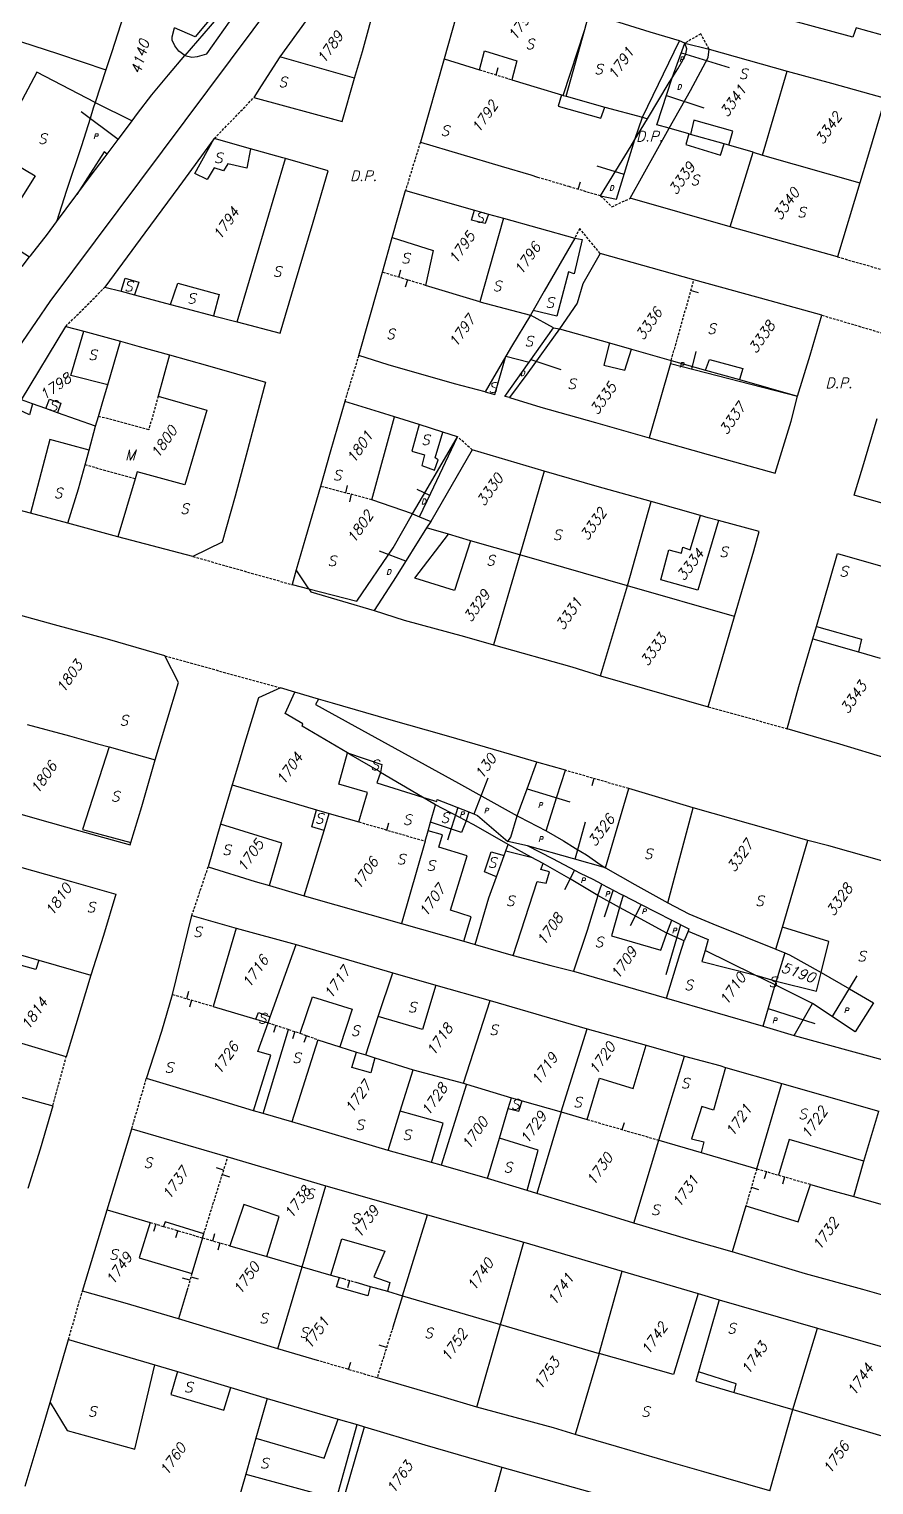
# Model space of a CAD drawing. Extents: x -334462 to -332769, y -29481 to -26664.
# Drawn here: x -333717.1 to -333633.7, y -28616.8 to -28473 of the extents above; entities that cross this region are included whole.
import ezdxf
from ezdxf.enums import TextEntityAlignment as Align

# ---------------------------------------------------------------- set-up
doc = ezdxf.new("R2010")
doc.units = 0
doc.header["$MEASUREMENT"] = 0
doc.linetypes.add('HIDDEN', pattern=[0.375, 0.25, -0.125])
for name, color, linetype in [('17', 7, 'CONTINUOUS'), ('18', 7, 'CONTINUOUS'), ('DP$DIVIDING$LINE', 7, 'CONTINUOUS'), ('EASEMENT$BOUNDA$', 7, 'CONTINUOUS'), ('ENC$$ST$$A$$TEXT', 7, 'CONTINUOUS'), ('ENCRO$$AREA$TEXT', 7, 'CONTINUOUS'), ('ENCROACHED$WALL', 7, 'CONTINUOUS'), ('MAP$SHEET$BOUND$', 7, 'CONTINUOUS'), ('PARCEL$BOUNDARY', 7, 'CONTINUOUS'), ('PARCEL$NUMBER', 7, 'CONTINUOUS'), ('STRUC$$FOOTPRINT', 7, 'CONTINUOUS')]:
    doc.layers.add(name, color=color, linetype=linetype)
doc.styles.add('ITALICT', font='ITALICT', dxfattribs={"height": 0.2})

msp = doc.modelspace()

# ---------------------------------------------------------------- linework, layer by layer
at = {"layer": '17', "color": 1, "linetype": 'Continuous'}
for p, q in [((-333671.01, -28477.55), (-333670.79, -28476.83)), ((-333681.79, -28552.14), (-333681.58, -28551.42)), ((-333658.54, -28581.73), (-333658.33, -28581.01)), ((-333642.52, -28586.4), (-333642.73, -28587.12)), ((-333645.8, -28587.42), (-333645.09, -28587.63)), ((-333702.44, -28591.7), (-333702.65, -28592.42)), ((-333685.57, -28605.43), (-333685.35, -28604.71))]:
    msp.add_line(p, q, dxfattribs=at)
at = {"layer": '17', "color": 5, "linetype": 'Continuous'}
for p, q in [((-333680.62, -28497.53), (-333680.4, -28496.82)), ((-333679.75, -28497.8), (-333679.97, -28498.52)), ((-333651.76, -28498.85), (-333651.04, -28499.06)), ((-333685.84, -28518.84), (-333685.66, -28518.12)), ((-333685.3, -28518.98), (-333685.49, -28519.71)), ((-333701.55, -28568.79), (-333701.34, -28568.07)), ((-333701.07, -28568.93), (-333701.28, -28569.65)), ((-333697.9, -28585.74), (-333698.61, -28585.51)), ((-333698.03, -28586.17), (-333697.32, -28586.39)), ((-333698.98, -28592.71), (-333698.78, -28591.99)), ((-333698.28, -28592.91), (-333698.49, -28593.63)), ((-333701.23, -28596.61), (-333701.95, -28596.4)), ((-333701.13, -28596.27), (-333700.41, -28596.48)), ((-333681.83, -28603.24), (-333682.54, -28603.02))]:
    msp.add_line(p, q, dxfattribs=at)
at = {"layer": '18', "color": 2, "linetype": 'Continuous'}
msp.add_line((-333662.89, -28488.84), (-333662.68, -28488.12), dxfattribs=at)
at = {"layer": '18', "color": 1, "linetype": 'Continuous'}
for p, q in [((-333661.34, -28547.06), (-333661.55, -28547.78)), ((-333692.76, -28571.42), (-333692.99, -28572.13)), ((-333690.86, -28572.04), (-333691.1, -28572.76)), ((-333689.73, -28572.44), (-333689.98, -28573.14)), ((-333644.32, -28585.88), (-333644.53, -28586.6)), ((-333704.61, -28591.06), (-333704.82, -28591.78)), ((-333685.46, -28596.63), (-333685.66, -28597.35))]:
    msp.add_line(p, q, dxfattribs=at)
at = {"layer": 'DP$DIVIDING$LINE', "color": 30, "linetype": 'HIDDEN'}
for p, q in [((-333698.83, -28483.85), (-333694.91, -28479.79)), ((-333678.48, -28484.19), (-333679.95, -28488.97)), ((-333637.28, -28495.53), (-333629.47, -28497.77)), ((-333713.48, -28502.4), (-333709.62, -28498.51)), ((-333638.84, -28501.29), (-333631.17, -28503.56)), ((-333684.57, -28505.28), (-333685.95, -28509.81)), ((-333673.35, -28514.59), (-333674.82, -28513.29)), ((-333700.95, -28525.12), (-333691.15, -28527.9)), ((-333703.72, -28534.92), (-333692.29, -28538.11)), ((-333650.05, -28539.96), (-333642.26, -28542.13)), ((-333701.04, -28560.59), (-333699.42, -28555.77)), ((-333714.78, -28579.37), (-333713.45, -28574.54)), ((-333706.98, -28581.64), (-333705.53, -28576.69)), ((-333713.22, -28602.46), (-333711.85, -28597.68))]:
    msp.add_line(p, q, dxfattribs=at)
for points in [[(-333649.97, -28475), (-333650.79, -28473.5), (-333652.36, -28474.42)], [(-333660.68, -28489.49), (-333659.58, -28490.58), (-333657.76, -28489.74)], [(-333660.72, -28495.2), (-333662.75, -28492.73), (-333663.24, -28493.69)]]:
    msp.add_lwpolyline(points, dxfattribs=at)
at = {"layer": 'EASEMENT$BOUNDA$', "color": 3, "linetype": 'HIDDEN'}
msp.add_line((-333706.65, -28517.45), (-333711.59, -28516.08), dxfattribs=at)
msp.add_lwpolyline([(-333704.36, -28509.28), (-333705.3, -28512.6), (-333710.26, -28511.28)], dxfattribs=at)
at = {"layer": 'ENC$$ST$$A$$TEXT', "color": 1, "linetype": 'Continuous'}
for p, q in [((-333652.7, -28475.36), (-333647.99, -28476.81)), ((-333654.19, -28479.6), (-333650.49, -28480.82)), ((-333708.31, -28483.93), (-333711.97, -28481.2)), ((-333658.37, -28487.38), (-333661.02, -28486.56)), ((-333651.68, -28506.61), (-333651.24, -28504.89)), ((-333667.56, -28505.67), (-333664.6, -28506.65)), ((-333679.91, -28525.59), (-333682.52, -28524.58)), ((-333674.78, -28549.92), (-333675.79, -28553.14)), ((-333659.46, -28558.05), (-333660.34, -28560.75)), ((-333652.79, -28561.49), (-333654.24, -28566.45)), ((-333637.78, -28570.56), (-333635.35, -28566.54)), ((-333644.14, -28569.75), (-333639.55, -28571.24))]:
    msp.add_line(p, q, dxfattribs=at)
at = {"layer": 'ENCRO$$AREA$TEXT', "color": 5, "linetype": 'Continuous'}
for p, q in [((-333677.56, -28519.11), (-333678.81, -28518.52)), ((-333673.18, -28550.55), (-333671.77, -28546.99)), ((-333667.95, -28548.08), (-333663.73, -28549.37)), ((-333663.19, -28555.02), (-333662.16, -28551.34)), ((-333663.26, -28556.11), (-333664.26, -28558.03)), ((-333656.68, -28559.49), (-333657.76, -28561.59))]:
    msp.add_line(p, q, dxfattribs=at)
at = {"layer": 'ENCROACHED$WALL', "color": 5, "linetype": 'Continuous'}
for p, q in [((-333688.55, -28539.22), (-333690.87, -28538.51)), ((-333667.9, -28553.7), (-333669.85, -28553.28))]:
    msp.add_line(p, q, dxfattribs=at)
for points in [[(-333701.72, -28475.65), (-333701.05, -28475.81), (-333700.48, -28475.73), (-333699.57, -28475.47), (-333695.65, -28469.92), (-333690.6, -28462.75)], [(-333678.55, -28521.21), (-333677.45, -28518.87), (-333674.82, -28513.29)], [(-333668.91, -28550.75), (-333667.95, -28548.08), (-333666.99, -28545.42)], [(-333673.68, -28550.35), (-333673.12, -28550.58), (-333672.84, -28550.69), (-333669.85, -28553.28)], [(-333669.85, -28553.28), (-333669.56, -28552.84), (-333668.91, -28550.75)], [(-333660.2, -28555.86), (-333663.47, -28554.94), (-333667.9, -28553.7)], [(-333660.56, -28557.48), (-333661.42, -28557.03), (-333662.66, -28556.42), (-333663.15, -28556.17), (-333665.41, -28554.98), (-333667.9, -28553.7)], [(-333658.47, -28558.56), (-333656.74, -28559.46), (-333653.66, -28561.04)]]:
    msp.add_lwpolyline(points, dxfattribs=at)
at = {"layer": 'MAP$SHEET$BOUND$', "color": 6, "linetype": 'Continuous'}
msp.add_lwpolyline([(-333761.59, -28570.27), (-333751.45, -28555.11), (-333740.7, -28537.48), (-333715.03, -28499.92), (-333686.12, -28461.22), (-333669.68, -28442.41)], dxfattribs=at)
at = {"layer": 'PARCEL$BOUNDARY', "color": 7, "linetype": 'Continuous'}
for p, q in [((-333689.77, -28472.18), (-333692.36, -28475.76)), ((-333662.25, -28473.08), (-333661.83, -28471.45)), ((-333664.09, -28479.67), (-333662.25, -28473.08)), ((-333652.36, -28474.42), (-333652.9, -28474.18)), ((-333649.97, -28475), (-333642.28, -28477.19)), ((-333676.13, -28475.98), (-333678.48, -28484.19)), ((-333676.13, -28475.98), (-333672.63, -28477.05)), ((-333709.52, -28477.05), (-333710.58, -28480.28)), ((-333644.7, -28485.48), (-333642.28, -28477.19)), ((-333664.53, -28479.54), (-333664.38, -28479.58)), ((-333664.38, -28479.58), (-333664.09, -28479.67)), ((-333664.09, -28479.67), (-333660.27, -28480.73)), ((-333660.27, -28480.73), (-333656.54, -28481.74)), ((-333657.29, -28483.92), (-333656.05, -28481.88)), ((-333656.54, -28481.74), (-333656.05, -28481.88)), ((-333657.76, -28489.74), (-333653.91, -28482.83)), ((-333651.97, -28483.38), (-333653.91, -28482.83)), ((-333651.8, -28483.43), (-333651.97, -28483.38)), ((-333648.48, -28484.38), (-333651.8, -28483.43)), ((-333695.24, -28484.85), (-333698.83, -28483.85)), ((-333648.04, -28484.5), (-333648.48, -28484.38)), ((-333645.62, -28485.19), (-333648.04, -28484.5)), ((-333647.88, -28492.56), (-333645.62, -28485.19)), ((-333645.62, -28485.19), (-333644.7, -28485.48)), ((-333644.7, -28485.48), (-333635.08, -28488.23)), ((-333681.26, -28493.61), (-333679.95, -28488.97)), ((-333679.95, -28488.97), (-333673.13, -28490.9)), ((-333635.08, -28488.23), (-333637.28, -28495.53)), ((-333673.13, -28490.9), (-333671.75, -28491.3)), ((-333647.88, -28492.56), (-333657.76, -28489.74)), ((-333670.26, -28491.72), (-333672.6, -28499.96)), ((-333671.75, -28491.3), (-333670.26, -28491.72)), ((-333670.26, -28491.72), (-333663.24, -28493.69)), ((-333682.22, -28497.05), (-333681.26, -28493.61)), ((-333637.28, -28495.53), (-333647.88, -28492.56)), ((-333651.47, -28497.8), (-333660.72, -28495.2)), ((-333717.8, -28496.47), (-333717.07, -28495.54)), ((-333709.62, -28498.51), (-333708.03, -28498.93)), ((-333708.03, -28498.93), (-333706.7, -28499.29)), ((-333706.7, -28499.29), (-333703.16, -28500.23)), ((-333672.6, -28499.96), (-333677.97, -28498.34)), ((-333672.6, -28499.96), (-333667.6, -28501.27)), ((-333667.35, -28500.83), (-333667.6, -28501.27)), ((-333717.86, -28509.66), (-333713.48, -28502.4)), ((-333713.48, -28502.4), (-333711.71, -28502.88)), ((-333698.89, -28501.34), (-333696.56, -28501.95)), ((-333711.71, -28502.88), (-333708.07, -28503.87)), ((-333709.35, -28508.17), (-333708.07, -28503.87)), ((-333664.73, -28502.62), (-333659.81, -28504.02)), ((-333670.03, -28505.35), (-333672.08, -28508.87)), ((-333659.81, -28504.02), (-333657.64, -28504.64)), ((-333657.64, -28504.64), (-333653.71, -28505.75)), ((-333653.8, -28506.07), (-333655.89, -28513.39)), ((-333653.71, -28505.75), (-333653.8, -28506.07)), ((-333653.71, -28505.75), (-333650.32, -28506.71)), ((-333650.32, -28506.71), (-333646.97, -28507.65)), ((-333646.97, -28507.65), (-333641.24, -28509.27)), ((-333716.77, -28510.05), (-333717.86, -28509.66)), ((-333715.45, -28510.52), (-333716.77, -28510.05)), ((-333714.29, -28510.93), (-333715.45, -28510.52)), ((-333710.54, -28512.26), (-333714.29, -28510.93)), ((-333711.19, -28514.63), (-333710.54, -28512.26)), ((-333710.54, -28512.26), (-333710.26, -28511.28)), ((-333678.61, -28512.09), (-333681.04, -28511.32)), ((-333676.27, -28512.83), (-333678.61, -28512.09)), ((-333674.82, -28513.29), (-333676.27, -28512.83)), ((-333711.59, -28516.08), (-333711.19, -28514.63)), ((-333673.35, -28514.59), (-333677.45, -28521.67)), ((-333666.26, -28516.68), (-333673.35, -28514.59)), ((-333666.26, -28516.68), (-333668.67, -28524.97)), ((-333716.97, -28520.85), (-333723.14, -28519.22)), ((-333679.25, -28520.92), (-333683.27, -28519.51)), ((-333658.02, -28528.01), (-333655.68, -28519.68)), ((-333650.83, -28521.08), (-333655.68, -28519.68)), ((-333713.27, -28521.83), (-333716.97, -28520.85)), ((-333708.35, -28523.18), (-333713.27, -28521.83)), ((-333677.45, -28521.67), (-333677.86, -28522.29)), ((-333675.69, -28522.93), (-333677.86, -28522.29)), ((-333700.95, -28525.12), (-333708.35, -28523.18)), ((-333673.54, -28523.56), (-333675.69, -28522.93)), ((-333668.67, -28524.97), (-333673.54, -28523.56)), ((-333668.67, -28524.97), (-333671.25, -28533.86)), ((-333658.02, -28528.01), (-333668.67, -28524.97)), ((-333690.73, -28526.43), (-333691.15, -28527.9)), ((-333691.15, -28527.9), (-333689.48, -28528.33)), ((-333660.69, -28536.91), (-333658.02, -28528.01)), ((-333647.48, -28531.06), (-333658.02, -28528.01)), ((-333650.05, -28539.96), (-333647.48, -28531.06)), ((-333639.72, -28533.24), (-333639.37, -28532.03)), ((-333639.72, -28533.24), (-333635.21, -28534.55)), ((-333635.21, -28534.55), (-333633.07, -28535.17)), ((-333660.69, -28536.91), (-333650.05, -28539.96)), ((-333690.87, -28538.51), (-333692.29, -28538.11)), ((-333664.16, -28546.24), (-333666.99, -28545.42)), ((-333678.27, -28548.88), (-333682.41, -28546.44)), ((-333697.05, -28547.69), (-333698.2, -28551.56)), ((-333697.05, -28547.69), (-333688.74, -28550.13)), ((-333676.97, -28549.64), (-333678.27, -28548.88)), ((-333677.47, -28551.35), (-333676.97, -28549.64)), ((-333673.97, -28551.22), (-333676.97, -28549.64)), ((-333688.74, -28550.13), (-333687.47, -28550.5)), ((-333687.98, -28552.18), (-333687.47, -28550.5)), ((-333687.47, -28550.5), (-333684.56, -28551.34)), ((-333677.72, -28552.22), (-333677.47, -28551.35)), ((-333654.06, -28559.33), (-333651.54, -28549.96)), ((-333698.2, -28551.56), (-333699.42, -28555.77)), ((-333689.95, -28558.63), (-333687.98, -28552.18)), ((-333678.02, -28553.23), (-333677.72, -28552.22)), ((-333678.02, -28553.23), (-333680.33, -28561.38)), ((-333670.19, -28554.64), (-333670.03, -28554.2)), ((-333670.03, -28554.2), (-333669.8, -28553.57)), ((-333667.53, -28554.82), (-333669.8, -28553.57)), ((-333642.74, -28561.72), (-333640.21, -28553.17)), ((-333670.96, -28556.75), (-333670.19, -28554.64)), ((-333666.36, -28555.45), (-333667.53, -28554.82)), ((-333693.38, -28557.63), (-333689.95, -28558.63)), ((-333689.95, -28558.63), (-333680.33, -28561.38)), ((-333658.81, -28559.78), (-333660.95, -28558.6)), ((-333702.94, -28568.38), (-333701.04, -28560.59)), ((-333701.04, -28560.59), (-333696.65, -28561.82)), ((-333680.33, -28561.38), (-333674.18, -28563.12)), ((-333696.65, -28561.82), (-333690.75, -28563.46)), ((-333652.43, -28563.07), (-333654.15, -28562.34)), ((-333643.4, -28563.91), (-333642.74, -28561.72)), ((-333693.31, -28570.58), (-333690.75, -28563.46)), ((-333690.75, -28563.46), (-333681.21, -28566.25)), ((-333674.18, -28563.12), (-333673.07, -28563.43)), ((-333673.07, -28563.43), (-333669.33, -28564.54)), ((-333645.49, -28566.43), (-333650.37, -28564.03)), ((-333643.4, -28563.91), (-333642.49, -28564.28)), ((-333642.49, -28564.28), (-333643.34, -28567.05)), ((-333717.97, -28564.48), (-333716.16, -28565)), ((-333716.16, -28565), (-333711, -28566.49)), ((-333711, -28566.49), (-333713.45, -28574.54)), ((-333682.63, -28570.57), (-333681.21, -28566.25)), ((-333681.21, -28566.25), (-333676.96, -28567.45)), ((-333663.35, -28566.09), (-333654.19, -28568.73)), ((-333643.46, -28567.43), (-333645.49, -28566.43)), ((-333643.34, -28567.05), (-333643.46, -28567.43)), ((-333676.96, -28567.45), (-333671.58, -28568.96)), ((-333639.77, -28569.27), (-333643.46, -28567.43)), ((-333698.94, -28569.56), (-333694.73, -28570.81)), ((-333674.23, -28577.13), (-333671.58, -28568.96)), ((-333671.58, -28568.96), (-333662, -28571.77)), ((-333654.19, -28568.73), (-333644.64, -28571.52)), ((-333641.59, -28572.43), (-333639.77, -28569.27)), ((-333713.45, -28574.54), (-333727.7, -28570.29)), ((-333694.73, -28570.81), (-333693.52, -28571.17)), ((-333693.52, -28571.17), (-333693.31, -28570.58)), ((-333683.86, -28574.35), (-333682.63, -28570.57)), ((-333644.64, -28571.52), (-333641.59, -28572.43)), ((-333688.59, -28572.85), (-333691.18, -28580.96)), ((-333688.59, -28572.85), (-333686.43, -28573.54)), ((-333664.59, -28579.98), (-333662, -28571.77)), ((-333662, -28571.77), (-333656.19, -28573.4)), ((-333641.59, -28572.43), (-333632.55, -28574.9)), ((-333686.43, -28573.54), (-333684.77, -28574.07)), ((-333684.77, -28574.07), (-333683.86, -28574.35)), ((-333683.86, -28574.35), (-333682.97, -28574.64)), ((-333656.19, -28573.4), (-333652.41, -28574.46)), ((-333682.97, -28574.64), (-333679.18, -28575.81)), ((-333680.47, -28579.9), (-333679.18, -28575.81)), ((-333679.18, -28575.81), (-333674.23, -28577.13)), ((-333654.93, -28582.77), (-333652.41, -28574.46)), ((-333648.34, -28575.58), (-333642.8, -28577.17)), ((-333673.91, -28577.25), (-333676.41, -28585.24)), ((-333674.23, -28577.13), (-333673.91, -28577.25)), ((-333673.91, -28577.25), (-333669.48, -28578.58)), ((-333645.27, -28585.6), (-333642.8, -28577.17)), ((-333642.8, -28577.17), (-333633.2, -28579.9)), ((-333669.8, -28579.63), (-333669.48, -28578.58)), ((-333669.48, -28578.58), (-333668.44, -28578.88)), ((-333694, -28580.14), (-333694.95, -28579.86)), ((-333691.18, -28580.96), (-333694, -28580.14)), ((-333681.66, -28583.78), (-333680.47, -28579.9)), ((-333670.66, -28582.56), (-333669.8, -28579.63)), ((-333668.44, -28578.88), (-333664.59, -28579.98)), ((-333664.59, -28579.98), (-333666.99, -28588.03)), ((-333664.59, -28579.98), (-333662.01, -28580.73)), ((-333634.68, -28584.85), (-333633.2, -28579.9)), ((-333681.66, -28583.78), (-333691.18, -28580.96)), ((-333709.41, -28589.65), (-333706.98, -28581.64)), ((-333706.98, -28581.64), (-333697.48, -28584.41)), ((-333671.84, -28586.55), (-333670.66, -28582.56)), ((-333657.4, -28590.96), (-333654.93, -28582.77)), ((-333654.93, -28582.77), (-333650.75, -28583.99)), ((-333697.48, -28584.41), (-333687.8, -28587.27)), ((-333677.39, -28584.97), (-333681.66, -28583.78)), ((-333650.75, -28583.99), (-333645.27, -28585.6)), ((-333676.41, -28585.24), (-333677.39, -28584.97)), ((-333671.84, -28586.55), (-333676.41, -28585.24)), ((-333635.7, -28588.35), (-333634.68, -28584.85)), ((-333690.15, -28595.27), (-333687.8, -28587.27)), ((-333687.8, -28587.27), (-333677.76, -28590.15)), ((-333667.94, -28587.74), (-333671.84, -28586.55)), ((-333666.99, -28588.03), (-333667.94, -28587.74)), ((-333635.7, -28588.35), (-333628.36, -28590.42)), ((-333711.85, -28597.68), (-333709.41, -28589.65)), ((-333709.41, -28589.65), (-333705.17, -28590.9)), ((-333680.23, -28598.14), (-333677.76, -28590.15)), ((-333677.76, -28590.15), (-333668.27, -28592.84)), ((-333646.34, -28589.26), (-333647.68, -28593.81)), ((-333699.99, -28592.42), (-333701.03, -28595.93)), ((-333699.99, -28592.42), (-333699.86, -28592.01)), ((-333670.57, -28600.97), (-333668.27, -28592.84)), ((-333668.27, -28592.84), (-333658.55, -28595.71)), ((-333697.3, -28593.2), (-333693.65, -28594.25)), ((-333693.65, -28594.25), (-333690.15, -28595.27)), ((-333692.55, -28603.38), (-333690.15, -28595.27)), ((-333690.15, -28595.27), (-333687.31, -28596.09)), ((-333660.83, -28603.84), (-333658.55, -28595.71)), ((-333658.55, -28595.71), (-333651.06, -28597.93)), ((-333687.31, -28596.09), (-333686.47, -28596.33)), ((-333686.47, -28596.33), (-333686.07, -28596.45)), ((-333684.84, -28596.8), (-333683.45, -28597.21)), ((-333683.45, -28597.21), (-333681.74, -28597.7)), ((-333701.48, -28597.47), (-333702.35, -28600.41)), ((-333681.74, -28597.7), (-333680.23, -28598.14)), ((-333680.23, -28598.14), (-333681.2, -28601.25)), ((-333680.23, -28598.14), (-333670.57, -28600.97)), ((-333651.06, -28597.93), (-333648.98, -28598.54)), ((-333648.98, -28598.54), (-333651.02, -28605.66)), ((-333648.98, -28598.54), (-333639.26, -28601.33)), ((-333692.55, -28603.38), (-333702.35, -28600.41)), ((-333672.92, -28609.14), (-333670.57, -28600.97)), ((-333670.57, -28600.97), (-333660.83, -28603.84)), ((-333641.72, -28609.38), (-333639.26, -28601.33)), ((-333639.26, -28601.33), (-333629.73, -28604.1)), ((-333715.04, -28608.69), (-333713.22, -28602.46)), ((-333713.22, -28602.46), (-333704.71, -28604.95)), ((-333688.62, -28604.53), (-333692.55, -28603.38)), ((-333660.83, -28603.84), (-333663.19, -28611.85)), ((-333704.71, -28604.95), (-333702.46, -28605.63)), ((-333702.46, -28605.63), (-333697.18, -28607.21)), ((-333697.18, -28607.21), (-333693.59, -28608.29)), ((-333693.59, -28608.29), (-333694.71, -28612.22)), ((-333693.59, -28608.29), (-333686.59, -28610.32)), ((-333647.5, -28607.68), (-333641.72, -28609.38)), ((-333686.59, -28610.32), (-333684.71, -28610.86)), ((-333643.99, -28617.41), (-333641.72, -28609.38)), ((-333641.72, -28609.38), (-333632.04, -28612.25)), ((-333686.34, -28619.18), (-333683.99, -28611.07)), ((-333684.71, -28610.86), (-333683.99, -28611.07)), ((-333694.71, -28612.22), (-333695.72, -28615.77)), ((-333695.72, -28615.77), (-333698.18, -28624.4)), ((-333670.42, -28615.06), (-333672.7, -28623.17)), ((-333670.42, -28615.06), (-333660.71, -28617.8))]:
    msp.add_line(p, q, dxfattribs=at)
at = {"layer": 'PARCEL$BOUNDARY', "color": 2, "linetype": 'HIDDEN'}
for p, q in [((-333672.63, -28477.05), (-333669.46, -28478.03)), ((-333677.97, -28498.34), (-333682.22, -28497.05)), ((-333653.71, -28505.75), (-333651.47, -28497.8)), ((-333683.27, -28519.51), (-333688.33, -28518.2)), ((-333657.89, -28548.05), (-333664.16, -28546.24)), ((-333684.56, -28551.34), (-333678.02, -28553.23)), ((-333702.94, -28568.38), (-333698.94, -28569.56)), ((-333693.52, -28571.17), (-333691.49, -28571.84)), ((-333691.49, -28571.84), (-333690.36, -28572.21)), ((-333690.36, -28572.21), (-333688.59, -28572.85)), ((-333662.01, -28580.73), (-333654.93, -28582.77)), ((-333699.86, -28592.01), (-333697.48, -28584.41)), ((-333645.27, -28585.6), (-333646.34, -28589.26)), ((-333645.27, -28585.6), (-333643.12, -28586.22)), ((-333643.12, -28586.22), (-333639.96, -28587.14)), ((-333705.17, -28590.9), (-333703.84, -28591.29)), ((-333703.84, -28591.29), (-333699.99, -28592.42)), ((-333699.99, -28592.42), (-333697.3, -28593.2)), ((-333701.03, -28595.93), (-333701.48, -28597.47)), ((-333686.07, -28596.45), (-333684.84, -28596.8)), ((-333681.2, -28601.25), (-333682.76, -28606.25)), ((-333682.76, -28606.25), (-333688.62, -28604.53))]:
    msp.add_line(p, q, dxfattribs=at)
at = {"layer": 'PARCEL$BOUNDARY', "color": 7, "linetype": 'Continuous'}
for points in [[(-333690.6, -28462.75), (-333692.49, -28464.75), (-333694.06, -28466.54), (-333696.39, -28469.4), (-333696.54, -28469.58), (-333699.24, -28472.73), (-333701.72, -28475.65)], [(-333684.97, -28477.87), (-333684.2, -28475.24), (-333682.86, -28470.4), (-333682.44, -28468.97), (-333681.55, -28465.51)], [(-333673.9, -28467.77), (-333674.99, -28471.87), (-333676.13, -28475.98)], [(-333707.47, -28470.67), (-333708.99, -28475.39), (-333709.52, -28477.05)], [(-333652.9, -28474.18), (-333655.78, -28473.32), (-333661.83, -28471.45)], [(-333701.72, -28475.65), (-333702.34, -28475.21), (-333702.72, -28474.69), (-333702.98, -28474.12), (-333702.98, -28473.78), (-333702.75, -28472.91)], [(-333601.56, -28482.38), (-333604.18, -28481.66), (-333607.15, -28480.86), (-333611.43, -28479.62), (-333615.47, -28478.49), (-333619.49, -28477.4), (-333622.75, -28476.48), (-333626.28, -28475.49), (-333630.73, -28474.3), (-333632.63, -28473.71), (-333634.76, -28473.12), (-333635.46, -28472.91)], [(-333719.19, -28473.87), (-333714.2, -28475.48), (-333709.52, -28477.05)], [(-333653.91, -28482.83), (-333651.8, -28479.09), (-333650.05, -28475.83), (-333649.97, -28475)], [(-333653.61, -28477.83), (-333653.07, -28476.96), (-333652.57, -28476.11), (-333652.28, -28475.47), (-333652.18, -28474.99), (-333652.36, -28474.42)], [(-333706.93, -28482.08), (-333706.4, -28481.36), (-333704.98, -28479.52), (-333703.34, -28477.54), (-333701.72, -28475.65)], [(-333692.36, -28475.76), (-333694.19, -28478.65), (-333694.91, -28479.79)], [(-333694.91, -28479.79), (-333686.21, -28482.15), (-333684.97, -28477.87)], [(-333669.46, -28478.03), (-333666.96, -28478.79), (-333664.53, -28479.54)], [(-333656.05, -28481.88), (-333653.9, -28478.31), (-333653.61, -28477.83)], [(-333642.28, -28477.19), (-333637.88, -28478.37), (-333632.59, -28479.85)], [(-333710.58, -28480.28), (-333710.77, -28480.85), (-333711.09, -28481.86), (-333711.94, -28484.56), (-333713.43, -28488.97), (-333714.4, -28492.08)], [(-333632.59, -28479.85), (-333634.33, -28485.71), (-333635.08, -28488.23)], [(-333709.39, -28485.38), (-333708.31, -28483.93), (-333708.18, -28483.76), (-333706.93, -28482.08)], [(-333698.83, -28483.85), (-333702.34, -28488.62), (-333705.68, -28493.15), (-333709.62, -28498.51)], [(-333691.78, -28485.81), (-333692.06, -28485.73), (-333695.24, -28484.85)], [(-333678.48, -28484.19), (-333670.49, -28486.58), (-333667.56, -28487.44), (-333666.91, -28487.64)], [(-333660.68, -28489.49), (-333657.66, -28484.55), (-333657.29, -28483.92)], [(-333712.39, -28489.37), (-333711.09, -28487.6), (-333709.59, -28485.65), (-333709.39, -28485.38)], [(-333696.56, -28501.95), (-333692.33, -28503.07), (-333690.92, -28498.3), (-333689.07, -28492.1), (-333687.58, -28487.02), (-333691.78, -28485.81)], [(-333714.4, -28492.08), (-333712.49, -28489.51), (-333712.39, -28489.37)], [(-333717.07, -28495.54), (-333716.96, -28495.41), (-333715.3, -28493.28), (-333714.4, -28492.08)], [(-333663.24, -28493.69), (-333666.26, -28498.9), (-333667.35, -28500.83)], [(-333660.72, -28495.2), (-333662.43, -28498.19), (-333663.01, -28500.1), (-333664.73, -28502.62)], [(-333684.57, -28505.28), (-333682.58, -28498.32), (-333682.22, -28497.05)], [(-333638.84, -28501.29), (-333643.93, -28499.86), (-333651.47, -28497.8)], [(-333703.16, -28500.23), (-333701.63, -28500.63), (-333698.89, -28501.34)], [(-333667.6, -28501.27), (-333669.47, -28504.37), (-333670.03, -28505.35)], [(-333641.24, -28509.27), (-333640.01, -28505.25), (-333638.84, -28501.29)], [(-333708.07, -28503.87), (-333706.24, -28504.37), (-333703.25, -28505.2)], [(-333664.73, -28502.62), (-333667.87, -28506.99), (-333669.68, -28509.42)], [(-333703.25, -28505.2), (-333699.5, -28506.25), (-333693.76, -28507.9), (-333695.67, -28515.11), (-333696.78, -28519.15), (-333698.04, -28523.71), (-333700.95, -28525.12)], [(-333672.08, -28508.87), (-333675.11, -28508.08), (-333681.65, -28506.2), (-333684.57, -28505.28)], [(-333710.26, -28511.28), (-333709.68, -28509.25), (-333709.35, -28508.17)], [(-333669.68, -28509.42), (-333666.6, -28510.38), (-333661.19, -28511.89), (-333655.89, -28513.39)], [(-333655.89, -28513.39), (-333650.07, -28515.04), (-333643.46, -28516.89), (-333641.88, -28511.74), (-333641.24, -28509.27)], [(-333685.95, -28509.81), (-333687.37, -28514.83), (-333688.33, -28518.2)], [(-333681.04, -28511.32), (-333682.52, -28510.86), (-333685.95, -28509.81)], [(-333624.08, -28522.4), (-333635.65, -28519.05), (-333634.78, -28516.26), (-333633.37, -28511.48)], [(-333679.25, -28520.92), (-333677.95, -28518.67), (-333674.82, -28513.29)], [(-333713.27, -28521.83), (-333712.23, -28518.44), (-333711.59, -28516.08)], [(-333655.68, -28519.68), (-333661.01, -28518.2), (-333666.26, -28516.68)], [(-333688.33, -28518.2), (-333689.81, -28523.28), (-333690.73, -28526.43)], [(-333689.48, -28528.33), (-333684.74, -28529.54), (-333681.15, -28524.27), (-333679.25, -28520.92)], [(-333649.06, -28521.57), (-333650.08, -28521.3), (-333650.83, -28521.08)], [(-333677.86, -28522.29), (-333680.88, -28527.09), (-333683.05, -28530.44)], [(-333647.48, -28531.06), (-333646.59, -28528.01), (-333645.56, -28524.55), (-333645.04, -28522.65), (-333649.06, -28521.57)], [(-333639.37, -28532.03), (-333637.28, -28524.83), (-333625.69, -28528.14)], [(-333703.72, -28534.92), (-333709.38, -28533.3), (-333714.59, -28531.87), (-333723.05, -28529.54)], [(-333683.05, -28530.44), (-333680.07, -28531.4), (-333674.12, -28533.02), (-333671.25, -28533.86)], [(-333671.25, -28533.86), (-333663.54, -28536.03), (-333660.69, -28536.91)], [(-333642.26, -28542.13), (-333641.12, -28537.97), (-333639.72, -28533.24)], [(-333704.65, -28545.2), (-333702.36, -28537.57), (-333703.72, -28534.92)], [(-333692.29, -28538.11), (-333694.46, -28539.07), (-333695.84, -28543.6), (-333696.55, -28545.94), (-333697.05, -28547.69)], [(-333685.66, -28544.52), (-333690.14, -28541.87), (-333690.1, -28541.65), (-333691.83, -28540.63), (-333690.87, -28538.51)], [(-333688.55, -28539.22), (-333688.84, -28539.75), (-333684.95, -28541.89), (-333674.73, -28547.5), (-333672.42, -28548.79), (-333668.91, -28550.75)], [(-333666.99, -28545.42), (-333668.65, -28544.94), (-333672.05, -28543.94), (-333675.9, -28542.83), (-333681.58, -28541.22), (-333687.16, -28539.62), (-333688.55, -28539.22)], [(-333717.3, -28541.72), (-333713.13, -28542.85), (-333710.34, -28543.61), (-333709.22, -28543.93)], [(-333632.31, -28545.12), (-333637.08, -28543.67), (-333642.26, -28542.13)], [(-333709.22, -28543.93), (-333706.77, -28544.61), (-333704.65, -28545.2)], [(-333707.07, -28553.38), (-333705.98, -28549.83), (-333704.65, -28545.2)], [(-333682.41, -28546.44), (-333682.53, -28546.37), (-333685.31, -28544.73), (-333685.66, -28544.52)], [(-333666.06, -28552.22), (-333664.99, -28548.86), (-333664.16, -28546.24)], [(-333651.54, -28549.96), (-333655.58, -28548.72), (-333657.89, -28548.05)], [(-333719.52, -28550.1), (-333716.31, -28551.04), (-333712.22, -28552.18), (-333707.14, -28553.61), (-333707.07, -28553.38)], [(-333669.8, -28553.57), (-333673.2, -28551.62), (-333673.97, -28551.22)], [(-333668.91, -28550.75), (-333668.72, -28550.85), (-333666.06, -28552.22)], [(-333640.21, -28553.17), (-333640.23, -28553.16), (-333643.88, -28552.13), (-333651.54, -28549.96)], [(-333666.06, -28552.22), (-333664.34, -28553.22), (-333663.19, -28553.92), (-333662.08, -28554.59), (-333660.62, -28555.62), (-333660.2, -28555.86)], [(-333628.51, -28556.41), (-333632.45, -28555.3), (-333638.15, -28553.69), (-333640.21, -28553.17)], [(-333660.95, -28558.6), (-333663.58, -28557.03), (-333666.36, -28555.45)], [(-333718.06, -28555.76), (-333712.92, -28557.23), (-333708.53, -28558.46), (-333709.78, -28562.57), (-333711, -28566.49)], [(-333699.42, -28555.77), (-333694.8, -28557.22), (-333693.38, -28557.63)], [(-333673.07, -28563.43), (-333671.72, -28558.83), (-333670.96, -28556.75)], [(-333660.2, -28555.86), (-333657.32, -28557.52), (-333654.06, -28559.33)], [(-333660.95, -28558.6), (-333662.02, -28562.07), (-333663.35, -28566.09)], [(-333654.15, -28562.34), (-333657.12, -28560.71), (-333658.81, -28559.78)], [(-333654.06, -28559.33), (-333651.98, -28560.42), (-333649.59, -28561.4), (-333643.4, -28563.91)], [(-333652.03, -28562.12), (-333652.05, -28562.12), (-333652.43, -28563.07)], [(-333652.03, -28562.12), (-333650.06, -28562.96), (-333650.37, -28564.03)], [(-333654.19, -28568.73), (-333652.87, -28564.43), (-333652.43, -28563.07)], [(-333642.49, -28564.28), (-333642.05, -28564.46), (-333638.92, -28566.22)], [(-333669.33, -28564.54), (-333665.61, -28565.51), (-333663.35, -28566.09)], [(-333638.92, -28566.22), (-333636.1, -28567.81), (-333633.75, -28569.21), (-333635.55, -28572.08), (-333639.77, -28569.27)], [(-333705.53, -28576.69), (-333704, -28572.01), (-333702.94, -28568.38)], [(-333652.41, -28574.46), (-333648.92, -28575.41), (-333648.34, -28575.58)], [(-333724.3, -28576.61), (-333718.46, -28578.37), (-333714.78, -28579.37)], [(-333694.95, -28579.86), (-333698.93, -28578.66), (-333705.53, -28576.69)], [(-333714.78, -28579.37), (-333716.03, -28583.65), (-333717.23, -28587.55)], [(-333639.96, -28587.14), (-333637.98, -28587.71), (-333635.7, -28588.35)], [(-333657.4, -28590.96), (-333662.65, -28589.36), (-333666.99, -28588.03)], [(-333647.68, -28593.81), (-333651.66, -28592.67), (-333657.4, -28590.96)], [(-333630.88, -28598.65), (-333634.8, -28597.53), (-333640.45, -28595.98), (-333647.68, -28593.81)], [(-333702.35, -28600.41), (-333707.62, -28598.88), (-333711.85, -28597.68)], [(-333651.02, -28605.66), (-333651.29, -28606.57), (-333647.5, -28607.68)], [(-333672.92, -28609.14), (-333676.42, -28608.1), (-333682.76, -28606.25)], [(-333717.51, -28616.95), (-333715.73, -28611.03), (-333715.04, -28608.69)], [(-333663.19, -28611.85), (-333665.33, -28611.19), (-333672.92, -28609.14)], [(-333683.99, -28611.07), (-333678.03, -28612.86), (-333670.42, -28615.06)], [(-333643.99, -28617.41), (-333650.5, -28615.54), (-333653.73, -28614.62), (-333659.12, -28613.03), (-333663.19, -28611.85)]]:
    msp.add_lwpolyline(points, dxfattribs=at)
at = {"layer": 'PARCEL$BOUNDARY', "color": 2, "linetype": 'HIDDEN'}
msp.add_lwpolyline([(-333666.91, -28487.64), (-333663.83, -28488.56), (-333660.68, -28489.49)], dxfattribs=at)
at = {"layer": 'STRUC$$FOOTPRINT', "color": 1, "linetype": 'Continuous'}
for p, q in [((-333664.38, -28479.58), (-333662.25, -28473.08)), ((-333656.54, -28481.74), (-333652.9, -28474.18)), ((-333653.61, -28477.83), (-333652.36, -28474.42)), ((-333652.36, -28474.42), (-333649.97, -28475)), ((-333684.97, -28477.87), (-333692.36, -28475.76)), ((-333710.58, -28480.28), (-333706.93, -28482.08)), ((-333657.29, -28483.92), (-333656.54, -28481.74)), ((-333696.56, -28501.95), (-333691.78, -28485.81)), ((-333665.32, -28502.54), (-333667.6, -28501.27)), ((-333667.75, -28505.94), (-333665.32, -28502.54)), ((-333665.32, -28502.54), (-333664.73, -28502.62)), ((-333703.25, -28505.2), (-333704.36, -28509.28)), ((-333670.03, -28505.35), (-333667.75, -28505.94)), ((-333653.8, -28506.07), (-333641.24, -28509.27)), ((-333683.27, -28519.51), (-333681.04, -28511.32)), ((-333706.65, -28517.45), (-333708.35, -28523.18)), ((-333679.25, -28520.92), (-333678.55, -28521.21)), ((-333678.55, -28521.21), (-333677.45, -28521.67)), ((-333689.48, -28528.33), (-333690.73, -28526.43)), ((-333660.2, -28555.86), (-333657.89, -28548.05)), ((-333673.68, -28550.35), (-333673.97, -28551.22)), ((-333670.03, -28554.2), (-333667.53, -28554.82)), ((-333660.95, -28558.6), (-333660.56, -28557.48)), ((-333658.47, -28558.56), (-333658.81, -28559.78)), ((-333654.15, -28562.34), (-333653.66, -28561.04)), ((-333696.65, -28561.82), (-333698.94, -28569.56)), ((-333645.49, -28566.43), (-333643.34, -28567.05)), ((-333644.64, -28571.52), (-333643.46, -28567.43)), ((-333694, -28580.14), (-333691.49, -28571.84))]:
    msp.add_line(p, q, dxfattribs=at)
for points in [[(-333691.32, -28462.5), (-333693.28, -28465.41), (-333693.62, -28465.26), (-333696.81, -28469.1), (-333700.72, -28473.78), (-333702.75, -28472.91)], [(-333635.46, -28472.91), (-333635.78, -28473.84), (-333641.96, -28472.14)], [(-333672.63, -28477.05), (-333672.14, -28475.18), (-333668.94, -28476.16), (-333669.46, -28478.03)], [(-333710.58, -28480.28), (-333716.33, -28477.28), (-333718.4, -28481.15), (-333721.09, -28479.93)], [(-333653.91, -28482.83), (-333655.14, -28482.48), (-333653.61, -28477.83)], [(-333664.53, -28479.54), (-333664.87, -28480.65), (-333660.65, -28481.82), (-333660.27, -28480.73)], [(-333721.59, -28481.56), (-333720.37, -28482.2), (-333721.65, -28484.5), (-333716.52, -28487.54), (-333717.93, -28489.78), (-333718.07, -28489.72), (-333720.61, -28493.26), (-333717.07, -28495.54)], [(-333648.04, -28484.5), (-333647.62, -28483.12), (-333651.47, -28482.02), (-333651.8, -28483.43)], [(-333651.97, -28483.38), (-333652.26, -28484.43), (-333648.86, -28485.49), (-333648.48, -28484.38)], [(-333709.39, -28485.38), (-333709.69, -28485.17), (-333712.39, -28489.37)], [(-333695.24, -28484.85), (-333695.61, -28486.78), (-333697.48, -28486.34), (-333697.91, -28487.04), (-333698.84, -28486.73), (-333699.53, -28487.9), (-333700.75, -28487.28), (-333698.83, -28483.85)], [(-333660.68, -28489.49), (-333659.13, -28489.84), (-333657.29, -28483.92)], [(-333671.75, -28491.3), (-333672.08, -28492.23), (-333673.44, -28491.91), (-333673.13, -28490.9)], [(-333681.26, -28493.61), (-333677.2, -28494.9), (-333677.97, -28498.34)], [(-333663.24, -28493.69), (-333662.5, -28493.82), (-333663.31, -28497.19), (-333663.84, -28497.01), (-333665, -28501.38), (-333667.35, -28500.83)], [(-333708.03, -28498.93), (-333707.63, -28497.63), (-333706.26, -28498.04), (-333706.7, -28499.29)], [(-333703.16, -28500.23), (-333702.43, -28498.14), (-333698.33, -28499.26), (-333698.89, -28501.34)], [(-333709.35, -28508.17), (-333712.99, -28507.23), (-333711.71, -28502.88)], [(-333672.08, -28508.87), (-333671.12, -28509.12), (-333670.03, -28505.35)], [(-333659.81, -28504.02), (-333660.36, -28506.23), (-333658.3, -28506.72), (-333657.64, -28504.64)], [(-333669.68, -28509.42), (-333670.13, -28509.31), (-333667.75, -28505.94)], [(-333650.32, -28506.71), (-333649.94, -28505.67), (-333646.64, -28506.54), (-333646.97, -28507.65)], [(-333715.45, -28510.52), (-333715.09, -28509.57), (-333713.99, -28509.97), (-333714.29, -28510.93)], [(-333704.36, -28509.28), (-333699.56, -28510.67), (-333701.73, -28518.06), (-333706.45, -28516.77), (-333706.65, -28517.45)], [(-333716.77, -28510.05), (-333717.07, -28511.13), (-333718.33, -28510.55)], [(-333678.61, -28512.09), (-333679.32, -28514.71), (-333678.07, -28515.08), (-333678.34, -28516.15), (-333677.09, -28516.59), (-333676.72, -28515.57), (-333677.02, -28515.38), (-333676.27, -28512.83)], [(-333711.19, -28514.63), (-333715.06, -28513.57), (-333716.97, -28520.85)], [(-333649.06, -28521.57), (-333651.09, -28528.44), (-333654.75, -28527.42), (-333653.96, -28524.45), (-333652.69, -28524.8), (-333652.55, -28524.19), (-333651.83, -28524.45), (-333650.83, -28521.08)], [(-333673.54, -28523.56), (-333675.1, -28528.48), (-333679.02, -28527.27), (-333675.69, -28522.93)], [(-333689.48, -28528.33), (-333689.28, -28528.6), (-333683.05, -28530.44)], [(-333639.37, -28532.03), (-333634.93, -28533.29), (-333635.21, -28534.55)], [(-333709.22, -28543.93), (-333711.83, -28552.08), (-333707.07, -28553.38)], [(-333684.56, -28551.34), (-333683.69, -28548.42), (-333686.53, -28547.61), (-333685.66, -28544.52)], [(-333685.66, -28544.52), (-333682.29, -28545.68), (-333682.41, -28546.44)], [(-333682.41, -28546.44), (-333682.77, -28547.48), (-333678.27, -28548.88)], [(-333678.27, -28548.88), (-333676.86, -28549.31), (-333676.83, -28549.11), (-333673.68, -28550.35)], [(-333687.98, -28552.18), (-333689.19, -28551.82), (-333688.74, -28550.13)], [(-333673.97, -28551.22), (-333674.43, -28552.38), (-333677.47, -28551.35)], [(-333693.38, -28557.63), (-333692.15, -28553.42), (-333698.2, -28551.56)], [(-333674.18, -28563.12), (-333673.45, -28560.71), (-333675.49, -28560.07), (-333673.87, -28554.7), (-333676.64, -28553.84), (-333676.28, -28552.61), (-333677.72, -28552.22)], [(-333670.96, -28556.75), (-333672.16, -28556.28), (-333671.49, -28554.29), (-333670.19, -28554.64)], [(-333669.33, -28564.54), (-333666.95, -28557.21), (-333666.07, -28557.4), (-333665.74, -28556.27), (-333666.57, -28556.05), (-333666.36, -28555.45)], [(-333660.56, -28557.48), (-333658.69, -28558.46), (-333658.47, -28558.56)], [(-333658.81, -28559.78), (-333659.61, -28562.6), (-333654.75, -28564.01), (-333654.15, -28562.34)], [(-333653.66, -28561.04), (-333651.98, -28561.91), (-333652.03, -28562.12)], [(-333638.92, -28566.22), (-333638.14, -28563.16), (-333642.74, -28561.72)], [(-333716.16, -28565), (-333716.45, -28565.93), (-333720.59, -28564.77), (-333720.31, -28563.81)], [(-333650.37, -28564.03), (-333650.7, -28565.14), (-333645.49, -28566.43)], [(-333643.34, -28567.05), (-333639.37, -28568.06), (-333638.92, -28566.22)], [(-333690.36, -28572.21), (-333689.14, -28568.62), (-333685.22, -28569.83), (-333686.43, -28573.54)], [(-333676.96, -28567.45), (-333678.27, -28571.84), (-333682.63, -28570.57)], [(-333694.95, -28579.86), (-333693.23, -28574.37), (-333694.52, -28574.01), (-333693.52, -28571.17)], [(-333694.73, -28570.81), (-333694.46, -28570.15), (-333693.31, -28570.58)], [(-333682.97, -28574.64), (-333683.37, -28576.11), (-333685.23, -28575.6), (-333684.77, -28574.07)], [(-333662.01, -28580.73), (-333660.79, -28576.65), (-333657.47, -28577.66), (-333656.19, -28573.4)], [(-333648.34, -28575.58), (-333649.54, -28579.8), (-333650.68, -28579.44), (-333651.71, -28582.65), (-333650.48, -28582.95), (-333650.75, -28583.99)], [(-333677.39, -28584.97), (-333676.24, -28581.08), (-333680.47, -28579.9)], [(-333669.8, -28579.63), (-333668.75, -28579.89), (-333668.44, -28578.88)], [(-333667.94, -28587.74), (-333666.84, -28583.76), (-333670.66, -28582.56)], [(-333634.68, -28584.85), (-333642.07, -28582.7), (-333643.12, -28586.22)], [(-333646.34, -28589.26), (-333641.17, -28590.84), (-333639.96, -28587.14)], [(-333693.65, -28594.25), (-333692.42, -28590.3), (-333695.92, -28589.12), (-333697.3, -28593.2)], [(-333705.17, -28590.9), (-333706.23, -28594.39), (-333701.03, -28595.93)], [(-333699.86, -28592.01), (-333703.68, -28590.85), (-333703.84, -28591.29)], [(-333687.31, -28596.09), (-333686.24, -28592.52), (-333681.99, -28593.75), (-333683.09, -28596.28), (-333681.49, -28596.83), (-333681.74, -28597.7)], [(-333683.45, -28597.21), (-333683.65, -28598.16), (-333686.76, -28597.27), (-333686.47, -28596.33)], [(-333651.06, -28597.93), (-333653.48, -28605.91), (-333660.83, -28603.84)], [(-333715.04, -28608.69), (-333713.35, -28611.46), (-333706.68, -28613.28), (-333704.71, -28604.95)], [(-333702.46, -28605.63), (-333703.1, -28607.9), (-333697.87, -28609.43), (-333697.18, -28607.21)], [(-333647.5, -28607.68), (-333647.29, -28606.85), (-333651.02, -28605.66)], [(-333694.71, -28612.22), (-333687.97, -28614.17), (-333686.59, -28610.32)], [(-333695.72, -28615.77), (-333686.75, -28618.21), (-333684.71, -28610.86)]]:
    msp.add_lwpolyline(points, dxfattribs=at)

# ---------------------------------------------------------------- texts
at = {"layer": 'DP$DIVIDING$LINE', "color": 2, "linetype": 'Continuous', "style": 'ITALICT'}
for p in [(-333655.85, -28483.62), (-333684.09, -28487.52), (-333637.15, -28507.99)]:
    msp.add_text('D.P.', height=1, dxfattribs=at).set_placement(p, align=Align.MIDDLE)
at = {"layer": 'EASEMENT$BOUNDA$', "color": 3, "linetype": 'Continuous', "style": 'ITALICT'}
msp.add_text('M', height=1, dxfattribs=at).set_placement((-333707.13, -28515.1), align=Align.MIDDLE)
at = {"layer": 'ENC$$ST$$A$$TEXT', "color": 1, "linetype": 'Continuous', "style": 'ITALICT'}
for s, p in [('P', (-333652.68, -28476.02)), ('D', (-333652.93, -28478.74)), ('P', (-333710.55, -28483.61)), ('D', (-333659.61, -28488.72)), ('D', (-333668.4, -28507.03)), ('P', (-333652.69, -28506.22)), ('D', (-333681.61, -28526.64)), ('P', (-333674.37, -28550.58)), ('P', (-333660.04, -28558.46)), ('P', (-333653.42, -28562.07)), ('P', (-333636.43, -28569.96)), ('P', (-333643.51, -28570.95))]:
    msp.add_text(s, height=0.5, dxfattribs=at).set_placement(p, align=Align.MIDDLE)
at = {"layer": 'ENCRO$$AREA$TEXT', "color": 5, "linetype": 'Continuous', "style": 'ITALICT'}
for s, p in [('D', (-333678.16, -28519.69)), ('P', (-333666.66, -28549.68)), ('P', (-333671.99, -28550.23)), ('P', (-333666.62, -28553.04)), ('P', (-333662.43, -28557.12)), ('P', (-333656.41, -28560.18))]:
    msp.add_text(s, height=0.5, dxfattribs=at).set_placement(p, align=Align.MIDDLE)
at = {"layer": 'PARCEL$NUMBER', "color": 7, "linetype": 'Continuous', "style": 'ITALICT'}
for s, rotation, p in [('1790', 55.2388, (-333668.54, -28472.57)), ('1789', 55.2388, (-333687.41, -28474.84)), ('4140', 74.1686, (-333706.16, -28475.78)), ('1791', 55.2388, (-333658.69, -28476.41)), ('3341', 55.2388, (-333647.61, -28480.12)), ('1792', 55.2388, (-333672.14, -28481.69)), ('3342', 55.2388, (-333638.19, -28482.82)), ('3339', 55.2388, (-333652.66, -28487.78)), ('3340', 55.2388, (-333642.36, -28490.31)), ('1794', 55.2388, (-333697.67, -28492.23)), ('1795', 55.2388, (-333674.4, -28494.62)), ('1796', 55.2388, (-333667.92, -28495.69)), ('3336', 55.2388, (-333655.92, -28502.14)), ('1797', 55.2388, (-333674.38, -28502.85)), ('3338', 55.2388, (-333644.78, -28503.45)), ('3335', 55.2388, (-333660.43, -28509.52)), ('3337', 55.2388, (-333647.68, -28511.51)), ('1800', 55.2388, (-333703.81, -28513.81)), ('1801', 55.2388, (-333684.47, -28514.31)), ('3330', 55.2388, (-333671.62, -28518.53)), ('1802', 55.2388, (-333684.44, -28522.19)), ('3332', 55.2388, (-333661.41, -28521.93)), ('3329', 55.2388, (-333672.92, -28530)), ('3331', 55.2388, (-333663.82, -28530.78)), ('3333', 55.2388, (-333655.48, -28534.35)), ('1803', 55.2388, (-333713.13, -28536.98)), ('3343', 55.2388, (-333635.72, -28539.05)), ('1806', 55.2388, (-333715.68, -28546.95)), ('1704', 55.2388, (-333691.41, -28546.08)), ('130', 55.2388, (-333672.06, -28545.85)), ('1705', 55.2388, (-333695.27, -28554.66)), ('3327', 55.2388, (-333646.92, -28554.69)), ('1706', 55.2388, (-333683.95, -28556.42)), ('1810', 55.2388, (-333714.23, -28559.02)), ('1707', 55.2388, (-333677.34, -28559.1)), ('3328', 55.2388, (-333637.12, -28559.03)), ('1708', 55.2388, (-333665.71, -28561.95)), ('1709', 55.2388, (-333658.4, -28565.28)), ('1716', 55.2388, (-333694.79, -28566.11)), ('1717', 55.2388, (-333686.71, -28567.2)), ('1710', 55.2388, (-333647.66, -28567.84)), ('1814', 55.2388, (-333716.61, -28570.28)), ('1718', 55.2388, (-333676.59, -28572.84)), ('1726', 55.2388, (-333697.73, -28574.67)), ('1719', 55.2388, (-333666.23, -28575.74)), ('1720', 55.2388, (-333660.55, -28574.68)), ('1727', 55.2388, (-333684.64, -28578.5)), ('1728', 55.2388, (-333677.11, -28578.75)), ('1729', 55.2388, (-333667.34, -28581.53)), ('1721', 55.2388, (-333647.07, -28580.82)), ('1722', 55.2388, (-333639.59, -28581.05)), ('1700', 55.2388, (-333673.11, -28582.09)), ('1730', 55.2388, (-333660.8, -28585.63)), ('1737', 55.2388, (-333702.67, -28587.02)), ('1738', 55.2388, (-333690.62, -28588.9)), ('1731', 55.2388, (-333652.32, -28587.83)), ('1739', 55.2388, (-333683.88, -28590.84)), ('1732', 55.2388, (-333638.48, -28592.04)), ('1749', 55.2388, (-333708.25, -28595.45)), ('1740', 55.2388, (-333672.58, -28596.04)), ('1750', 55.2388, (-333695.67, -28596.41)), ('1741', 55.2388, (-333664.64, -28597.5)), ('1751', 55.2388, (-333688.79, -28601.82)), ('1752', 55.2388, (-333675.15, -28603.02)), ('1742', 55.2388, (-333655.4, -28602.36)), ('1743', 55.2388, (-333645.52, -28604.3)), ('1753', 55.2388, (-333666.03, -28605.83)), ('1744', 55.2388, (-333635.07, -28606.42)), ('1760', 55.2388, (-333702.93, -28614.28)), ('1756', 55.2388, (-333637.45, -28614.12)), ('1763', 55.2388, (-333680.54, -28616.07))]:
    msp.add_text(s, height=1, rotation=rotation, dxfattribs=at).set_placement(p, align=Align.MIDDLE)
at = {"layer": 'PARCEL$NUMBER', "color": 1, "linetype": 'Continuous', "style": 'ITALICT'}
for s, rotation, p in [('1798', 35.0773, (-333714.53, -28508.32)), ('3334', 52.9331, (-333651.84, -28525.93)), ('3326', 54.2692, (-333660.63, -28552.17)), ('5190', 340.658, (-333641.18, -28566.21))]:
    msp.add_text(s, height=1, rotation=rotation, dxfattribs=at).set_placement(p, align=Align.MIDDLE)
at = {"layer": 'STRUC$$FOOTPRINT', "color": 1, "linetype": 'Continuous', "style": 'ITALICT'}
for p in [(-333667.67, -28474.5), (-333660.89, -28476.98), (-333692.07, -28478.26), (-333646.61, -28477.45), (-333715.8, -28483.85), (-333676.05, -28483.06), (-333698.43, -28485.74), (-333651.38, -28487.94), (-333640.86, -28491.11), (-333672.63, -28491.63), (-333679.96, -28495.66), (-333692.62, -28496.97), (-333707.3, -28498.42), (-333670.91, -28498.4), (-333701.09, -28499.63), (-333665.71, -28500.04), (-333649.74, -28502.62), (-333681.43, -28503.15), (-333667.78, -28503.86), (-333710.86, -28505.2), (-333671.34, -28508.43), (-333663.55, -28508.07), (-333714.73, -28510.23), (-333677.98, -28513.59), (-333686.69, -28517.09), (-333714.24, -28518.85), (-333701.77, -28520.4), (-333664.98, -28522.99), (-333687.21, -28525.55), (-333671.56, -28525.5), (-333648.55, -28524.66), (-333636.69, -28526.59), (-333707.76, -28541.31), (-333682.97, -28545.72), (-333708.6, -28548.81), (-333688.47, -28550.99), (-333679.77, -28551.11), (-333676.06, -28550.92), (-333697.63, -28554.09), (-333656, -28554.48), (-333680.39, -28555.01), (-333677.46, -28555.64), (-333671.39, -28555.35), (-333711.01, -28559.75), (-333669.61, -28559.13), (-333645, -28559.13), (-333700.5, -28562.19), (-333660.85, -28563.2), (-333634.92, -28564.6), (-333652, -28567.44), (-333643.68, -28567.14), (-333679.3, -28569.63), (-333694.09, -28570.74), (-333684.92, -28571.96), (-333671.27, -28571.87), (-333690.72, -28574.64), (-333703.3, -28575.59), (-333652.34, -28577.14), (-333662.96, -28579.02), (-333669.11, -28579.23), (-333640.74, -28580.18), (-333684.47, -28581.25), (-333679.83, -28582.24), (-333705.38, -28584.99), (-333669.84, -28585.45), (-333689.41, -28588.08), (-333684.92, -28590.52), (-333655.29, -28589.65), (-333708.79, -28594.06), (-333693.96, -28600.35), (-333689.98, -28601.76), (-333677.67, -28601.82), (-333647.77, -28601.35), (-333701.39, -28607.16), (-333710.89, -28609.56), (-333656.27, -28609.58), (-333693.89, -28614.67)]:
    msp.add_text('S', height=1, dxfattribs=at).set_placement(p, align=Align.MIDDLE)

doc.saveas('drawing.dxf')
